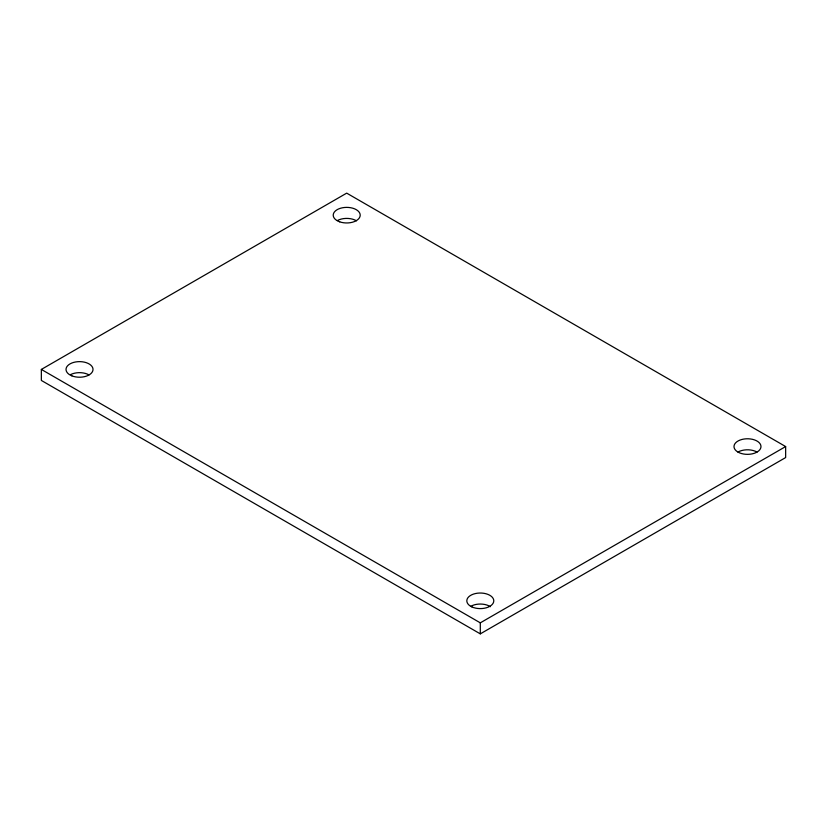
<?xml version="1.0" encoding="UTF-8"?>
<svg xmlns="http://www.w3.org/2000/svg" width="827" height="827" viewBox="0 0 827 827"><rect width="100%" height="100%" fill="white"/><g stroke="black" fill="none" stroke-linecap="round" stroke-linejoin="round"><path stroke-width="1.24" d="M41.35 369.431L346.699 193.136L785.65 446.559L785.65 457.569L480.301 633.864L41.35 380.441L41.35 369.431L480.301 622.845L785.65 446.559M480.301 622.845L480.301 633.864M337.375 220.561A13.49 7.794 0 0 1 356.447 220.799M470.532 606.46A13.49 7.794 0 0 1 490.432 606.687M737.942 452.069A13.49 7.794 0 0 0 760.52 448.575A13.49 7.794 0 0 0 743.99 439.034A13.49 7.794 0 0 0 737.942 452.069A13.49 7.794 0 0 1 757.025 452.069M70.75 374.517A13.49 7.794 0 0 1 88.975 374.889M471.866 606.894A13.49 7.794 0 0 0 493.636 601.984A13.49 7.794 0 0 0 475.38 593.559A13.49 7.794 0 0 0 471.866 606.894M71.877 375.851A13.49 7.794 0 0 0 92.975 370.031A13.49 7.794 0 0 0 73.706 362.391A13.49 7.794 0 0 0 71.877 375.851M339.701 221.832A13.49 7.794 0 0 0 360.2 215.34A13.49 7.794 0 0 0 340.207 208.342A13.49 7.794 0 0 0 339.701 221.832"/></g></svg>
